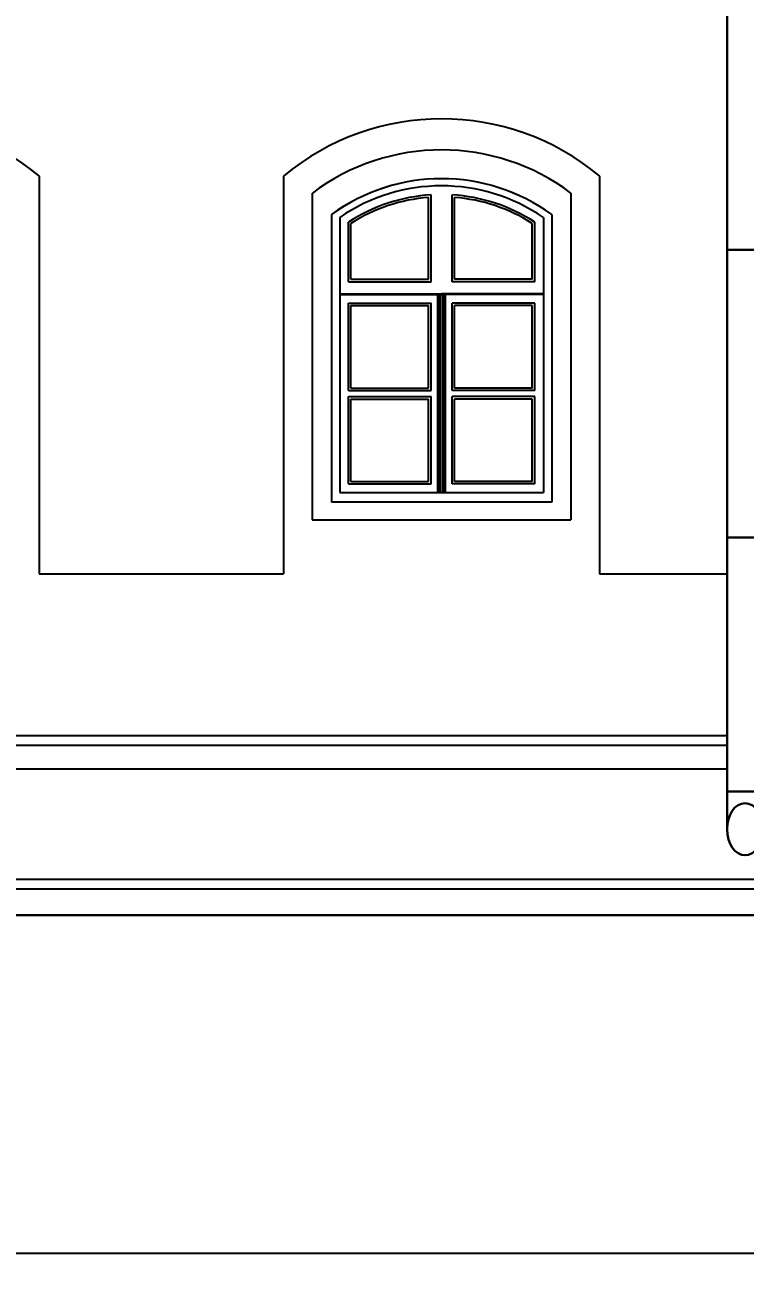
# Model space of a CAD drawing. Header units: millimetres. Extents: x 60 to 102290, y 34 to 65730.
# Drawn here: x 11564 to 14572, y 32532 to 37744 of the extents above; entities that cross this region are included whole.
import ezdxf

# ---------------------------------------------------------------- set-up
doc = ezdxf.new("R2010")
doc.units = ezdxf.units.MM
doc.layers.add('dim', color=4, linetype='Continuous')
doc.styles.add('GOST 2.304', font='romanc.shx', dxfattribs={"oblique": 15})
doc.dimstyles.new('SPDS', dxfattribs={"dimscale": 100, "dimtxt": 2.5, "dimasz": 1.5, "dimexe": 0.75, "dimexo": 0.625, "dimtad": 1, "dimdec": 0, "dimrnd": 0.001, "dimtxsty": 'GOST 2.304', "dimblk": 'ARCHTICK', "dimcen": 2.5, "dimdle": 0.75, "dimadec": 0, "dimazin": 2, "dimtfac": 0.75, "dimtdec": 0, "dimtmove": 1, "dimatfit": 3, "dimfxl": 1.25, "dimtolj": 1, "dimarcsym": 0})

# ---------------------------------------------------------------- blocks, each defined once
blk = doc.blocks.new('98')
at = {"color": 7, "lineweight": 30, "ltscale": 100}
for p, q in [((206461.7, 160223.1), (206461.7, 151895.2)), ((206461.7, 154314), (206611.7, 154314)), ((206611.7, 153114), (206461.7, 153114)), ((206461.7, 152053.1), (206611.7, 152053.1))]:
    blk.add_line(p, q, dxfattribs=at)
blk.add_ellipse((206536.7, 151895.2), major_axis=(0, 108.7), ratio=0.689997, dxfattribs=at)
blk = doc.blocks.new('_ArchTick')
at = {"color": 0, "linetype": 'ByBlock', "const_width": 0.15}
blk.add_lwpolyline([(-0.5, -0.5), (0.5, 0.5)], dxfattribs=at)
blk = doc.blocks.new('*D6')
at = {"layer": 'Defpoints', "color": 0, "ltscale": 100, "transparency": 16777216}
for p in [(7379.6, 33511.2), (44579.6, 33537.9), (44579.6, 32615.3)]:
    blk.add_point(p, dxfattribs=at)
at = {"layer": 'dim', "color": 0, "lineweight": -2, "ltscale": 100, "transparency": 16777216}
for p, q in [((44579.6, 33475.4), (44579.6, 32540.3)), ((7379.6, 33448.7), (7379.6, 32540.3)), ((7304.6, 32615.3), (44654.6, 32615.3))]:
    blk.add_line(p, q, dxfattribs=at)
at = {"layer": 'dim', "color": 0, "lineweight": -2, "ltscale": 100, "transparency": 16777216, "xscale": 150, "yscale": 150, "zscale": 150, "rotation": 180}
blk.add_blockref('_ArchTick', (7379.6, 32615.3), dxfattribs=at)
at = {"layer": 'dim', "color": 0, "lineweight": -2, "ltscale": 100, "transparency": 16777216, "xscale": 150, "yscale": 150, "zscale": 150}
blk.add_blockref('_ArchTick', (44579.6, 32615.3), dxfattribs=at)
at = {"layer": 'dim', "color": 0, "ltscale": 100, "transparency": 16777216, "insert": (25979.6, 32802.8), "char_height": 250, "attachment_point": 5, "style": 'GOST 2.304'}
blk.add_mtext('\\A1;37200', dxfattribs=at)

msp = doc.modelspace()

# ---------------------------------------------------------------- linework, layer by layer
at = {"ltscale": 100}
for p, q in [((11624.3, 37112.7), (11624.3, 35451.9)), ((12644.3, 37112.7), (12644.3, 35451.9)), ((12644.6, 37113), (12644.6, 36886.9)), ((13964.3, 37112.7), (13964.3, 35451.9)), ((12764.3, 37042), (12764.3, 35676.9)), ((13844.3, 37042), (13844.3, 35676.9)), ((12844.3, 36951.9), (12844.3, 35751.9)), ((13764.3, 36951.9), (13764.3, 35751.9)), ((13764.3, 35751.9), (12844.3, 35751.9)), ((12764.3, 35676.9), (13844.3, 35676.9)), ((11624.3, 35451.9), (12059.1, 35451.9)), ((11786.8, 35451.9), (12644.3, 35451.9)), ((13964.3, 35451.9), (14496.7, 35451.9)), ((6619.3, 34776.9), (12059.1, 34776.9)), ((11786.8, 34776.9), (14496.7, 34776.9)), ((9603.9, 34736.7), (12059.1, 34736.7)), ((11786.8, 34736.7), (14496.7, 34736.7)), ((12059.1, 34636.9), (9603.9, 34636.9)), ((14496.7, 34636.9), (11786.8, 34636.9)), ((10504, 34176.9), (45409.6, 34176.9)), ((10804, 34136.7), (45459.6, 34136.7)), ((48508, 34026.9), (3667.2, 34026.9)), ((6499.3, 34026.9), (45459.6, 34026.9)), ((6549.3, 34026.9), (23624.7, 34026.9))]:
    msp.add_line(p, q, dxfattribs=at)
at = {"ltscale": 4}
for p, q in [((13250.3, 36681.9), (13250.3, 37023.8)), ((13260.3, 36671.9), (13260.3, 37034.5)), ((13348.3, 36671.9), (13348.3, 37034.5)), ((13358.3, 36681.9), (13358.3, 37023.8)), ((12879.3, 36939.9), (12879.3, 35791.9)), ((12915.3, 36671.9), (12915.3, 36920.7)), ((12925.3, 36681.9), (12925.3, 36915.2)), ((13683.3, 36681.9), (13683.3, 36915.2)), ((13693.3, 36671.9), (13693.3, 36920.7)), ((13729.3, 36939.9), (13729.3, 35791.9)), ((12915.3, 36671.9), (13260.3, 36671.9)), ((12925.3, 36681.9), (13250.3, 36681.9)), ((13693.3, 36671.9), (13348.3, 36671.9)), ((13683.3, 36681.9), (13358.3, 36681.9)), ((12879.3, 36620.9), (13304.3, 36620.9)), ((12879.3, 36618.9), (13304.3, 36618.9)), ((13288.3, 35791.9), (13288.3, 36618.9)), ((13293.5, 35791.9), (13293.5, 36618.9)), ((13299.3, 35791.9), (13299.3, 36618.9)), ((13729.3, 36620.9), (13304.3, 36620.9)), ((13729.3, 36618.9), (13304.3, 36618.9)), ((13309.3, 35791.9), (13309.3, 36618.9)), ((13315.2, 35791.9), (13315.2, 36618.9)), ((13320.3, 35791.9), (13320.3, 36618.9)), ((12915.3, 36217.9), (12915.3, 36581.9)), ((12915.3, 36581.9), (13260.3, 36581.9)), ((12925.3, 36227.9), (12925.3, 36571.9)), ((12925.3, 36571.9), (13250.3, 36571.9)), ((13250.3, 36227.9), (13250.3, 36571.9)), ((13260.3, 36217.9), (13260.3, 36581.9)), ((13348.3, 36217.9), (13348.3, 36581.9)), ((13693.3, 36581.9), (13348.3, 36581.9)), ((13358.3, 36227.9), (13358.3, 36571.9)), ((13683.3, 36571.9), (13358.3, 36571.9)), ((13683.3, 36227.9), (13683.3, 36571.9)), ((13693.3, 36217.9), (13693.3, 36581.9)), ((12925.3, 36227.9), (13250.3, 36227.9)), ((13683.3, 36227.9), (13358.3, 36227.9)), ((12915.3, 36217.9), (13260.3, 36217.9)), ((12915.3, 35827.9), (12915.3, 36191.9)), ((12915.3, 36191.9), (13260.3, 36191.9)), ((12925.3, 35837.9), (12925.3, 36181.9)), ((12925.3, 36181.9), (13250.3, 36181.9)), ((13250.3, 35837.9), (13250.3, 36181.9)), ((13260.3, 35827.9), (13260.3, 36191.9)), ((13693.3, 36217.9), (13348.3, 36217.9)), ((13348.3, 35827.9), (13348.3, 36191.9)), ((13693.3, 36191.9), (13348.3, 36191.9)), ((13358.3, 35837.9), (13358.3, 36181.9)), ((13683.3, 36181.9), (13358.3, 36181.9)), ((13683.3, 35837.9), (13683.3, 36181.9)), ((13693.3, 35827.9), (13693.3, 36191.9)), ((12915.3, 35827.9), (13260.3, 35827.9)), ((12925.3, 35837.9), (13250.3, 35837.9)), ((13693.3, 35827.9), (13348.3, 35827.9)), ((13683.3, 35837.9), (13358.3, 35837.9)), ((12879.3, 35791.9), (13729.3, 35791.9))]:
    msp.add_line(p, q, dxfattribs=at)
at = {"ltscale": 100}
for centre, radius, start, end in [((10964.6, 36322), 1030, 50.1503, 129.8497), ((13304.6, 36322), 1030, 50.1503, 129.8497), ((13304.6, 36322), 900, 53.1301, 126.8699), ((13304.3, 36322), 780, 53.8612, 126.1388), ((13304.6, 36322), 780, 53.8612, 126.1388)]:
    msp.add_arc(centre, radius, start, end, dxfattribs=at)
at = {"ltscale": 4}
for centre, radius, start, end in [((13304.3, 36322), 750, 55.4819, 124.5181), ((13305.6, 36317.6), 718.4, 93.6149, 122.9081), ((13305.7, 36317.4), 708.6, 94.4788, 122.4626), ((13303, 36317.6), 718.4, 57.0919, 86.3851), ((13303, 36317.4), 708.6, 57.5374, 85.5212)]:
    msp.add_arc(centre, radius, start, end, dxfattribs=at)

# ---------------------------------------------------------------- block references
at = {"xscale": 1.000008334555589, "yscale": 1.000008334555589, "zscale": 1.000008334555589}
msp.add_blockref('98', (-191966.8, -117510.9), dxfattribs=at)

# ---------------------------------------------------------------- dimensions: what is measured, and where the dimension line sits
at = {"layer": 'dim', "ltscale": 100}
dim = msp.add_linear_dim(base=(44579.6, 32615.3), p1=(7379.6, 33511.2), p2=(44579.6, 33537.9), dimstyle='SPDS', dxfattribs=at)
dim.commit()
dim.dimension.update_dxf_attribs({"geometry": '*D6', "text_midpoint": (25979.6, 32802.8)})

doc.saveas('drawing.dxf')
